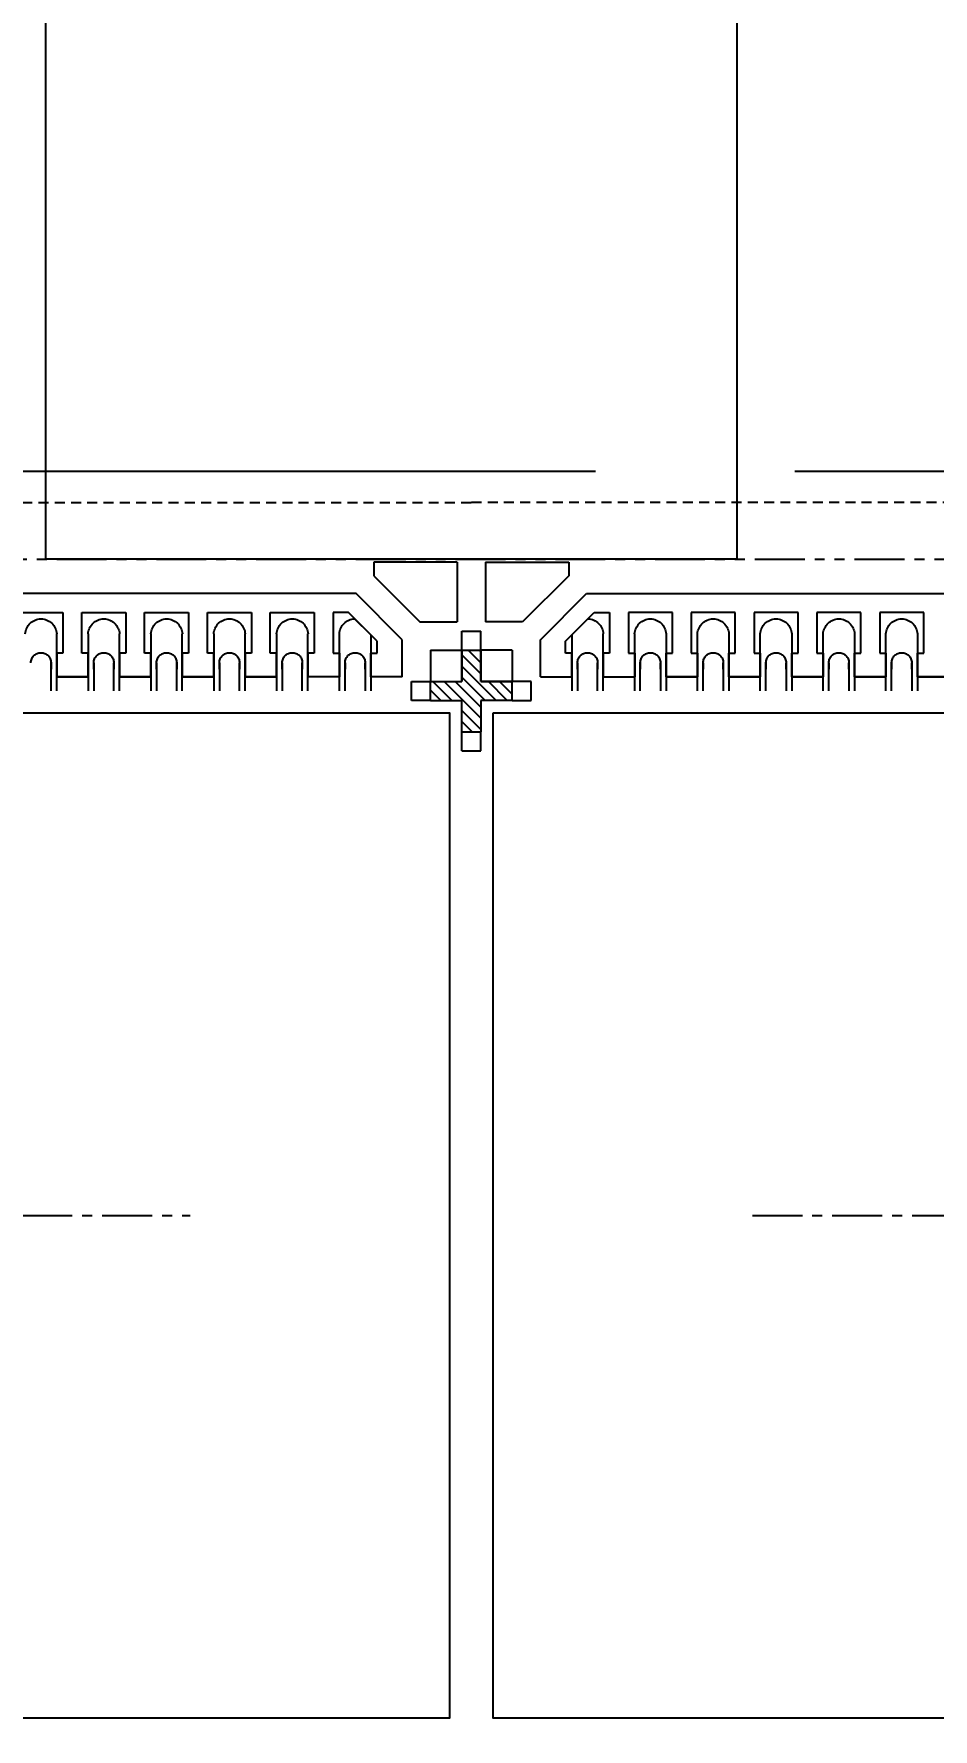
# Model space of a CAD drawing. Extents: x 91 to 778, y 180 to 503.
# Drawn here: x 505.77 to 520.08, y 402.69 to 429.68 of the extents above; entities that cross this region are included whole.
import ezdxf

# ---------------------------------------------------------------- set-up
doc = ezdxf.new("R2010")
doc.units = 0
doc.header["$LTSCALE"] = 12.7
doc.header["$MEASUREMENT"] = 0
doc.header["$PDMODE"] = 2
for name, pattern in [('CENTER', [2, 1.25, -0.25, 0.25, -0.25]), ('HIDDEN', [0.375, 0.25, -0.125]), ('PHANTOM', [2.5, 1.25, -0.25, 0.25, -0.25, 0.25, -0.25])]:
    doc.linetypes.add(name, pattern=pattern)
doc.layers.get('0').update_dxf_attribs({"linetype": 'CONTINUOUS'})
doc.layers.get('DEFPOINTS').update_dxf_attribs({"linetype": 'CONTINUOUS'})
for name, color, linetype in [('SH-01_CENTER', 2, 'CENTER'), ('SH-01_DIM', 4, 'CONTINUOUS'), ('SH-01_HATCH', 10, 'CONTINUOUS'), ('SH-01_HIDDEN', 6, 'HIDDEN'), ('SH-01_MISC', 5, 'CONTINUOUS'), ('SH-01_OBJECT', 7, 'CONTINUOUS'), ('SH-01_PHANTOM', 1, 'PHANTOM')]:
    doc.layers.add(name, color=color, linetype=linetype)
doc.styles.get("Standard").update_dxf_attribs({"font": 'simplex.shx', "width": 0.82})
doc.dimstyles.get("Standard").update_dxf_attribs({"dimtxt": 0.18, "dimasz": 0.18, "dimexe": 0.18, "dimexo": 0.0625, "dimgap": 0.09, "dimtad": 0, "dimtih": 1, "dimtoh": 1, "dimdec": 4, "dimzin": 0, "dimdsep": 46, "dimtxsty": 'STANDARD', "dimcen": 0.09, "dimadec": 0, "dimazin": 0, "dimtfac": 1, "dimtdec": 4, "dimtofl": 0, "dimtmove": 0, "dimatfit": 3, "dimfxl": 1, "dimtolj": 1, "dimtzin": 0, "dimarcsym": 0})

# ---------------------------------------------------------------- blocks, each defined once
blk = doc.blocks.new('*D35')
at = {"layer": 'DEFPOINTS', "color": 0, "ltscale": 0.05, "transparency": 16777216}
for p in [(715.07, 451.083), (721.681, 428.177), (437.581, 335.717)]:
    blk.add_point(p, dxfattribs=at)
at = {"layer": 'SH-01_DIM', "ltscale": 0.05, "transparency": 16777216}
for p, q in [((715.07, 444.733), (715.07, 451.083)), ((721.681, 438.383), (715.07, 444.733)), ((721.681, 430.717), (721.681, 438.383))]:
    blk.add_line(p, q, dxfattribs=at)
at = {"layer": 'SH-01_DIM', "ltscale": 0.05, "transparency": 16777216, "insert": (715.07, 456.067), "char_height": 1.524, "attachment_point": 5, "rotation": 90}
blk.add_mtext('\\A1; 142.0500', dxfattribs=at)
blk = doc.blocks.new('_Open30')
at = {"color": 0, "lineweight": -2}
for p, q in [((-1, 0.2679), (0, 0)), ((0, 0), (-1, -0.2679)), ((0, 0), (-1, 0))]:
    blk.add_line(p, q, dxfattribs=at)
blk = doc.blocks.new('*D37')
at = {"layer": 'DEFPOINTS', "color": 0, "ltscale": 0.05, "transparency": 16777216}
for p in [(733.081, 428.177), (749.4, 426.634), (437.581, 335.717)]:
    blk.add_point(p, dxfattribs=at)
at = {"layer": 'SH-01_DIM', "ltscale": 0.05, "transparency": 16777216}
for p, q in [((735.621, 428.177), (739.431, 428.177)), ((739.431, 428.177), (743.05, 426.634)), ((743.05, 426.634), (749.4, 426.634))]:
    blk.add_line(p, q, dxfattribs=at)
at = {"layer": 'SH-01_DIM', "ltscale": 0.05, "transparency": 16777216, "insert": (753.909, 426.634), "char_height": 1.524, "attachment_point": 5}
blk.add_mtext('\\A1; 46.2300', dxfattribs=at)
blk = doc.blocks.new('*D38')
at = {"layer": 'DEFPOINTS', "color": 0, "ltscale": 0.05, "transparency": 16777216}
for p in [(743.418, 450.209), (733.081, 428.177), (437.581, 335.717)]:
    blk.add_point(p, dxfattribs=at)
at = {"layer": 'SH-01_DIM', "ltscale": 0.05, "transparency": 16777216}
for p, q in [((743.418, 443.859), (743.418, 450.209)), ((733.081, 437.509), (743.418, 443.859)), ((733.081, 430.717), (733.081, 437.509))]:
    blk.add_line(p, q, dxfattribs=at)
at = {"layer": 'SH-01_DIM', "ltscale": 0.05, "transparency": 16777216, "insert": (743.418, 455.194), "char_height": 1.524, "attachment_point": 5, "rotation": 90}
blk.add_mtext('\\A1; 147.7500', dxfattribs=at)
blk = doc.blocks.new('*D63')
at = {"layer": 'DEFPOINTS', "color": 0, "ltscale": 0.05, "transparency": 16777216}
for p in [(754.597, 450.209), (737.581, 429.717), (437.581, 335.717)]:
    blk.add_point(p, dxfattribs=at)
at = {"layer": 'SH-01_DIM', "ltscale": 0.05, "transparency": 16777216}
for p, q in [((754.597, 443.859), (754.597, 450.209)), ((737.581, 437.509), (754.597, 443.859)), ((737.581, 432.257), (737.581, 437.509))]:
    blk.add_line(p, q, dxfattribs=at)
at = {"layer": 'SH-01_DIM', "ltscale": 0.05, "transparency": 16777216, "insert": (754.597, 459.154), "char_height": 1.524, "attachment_point": 5, "rotation": 90}
blk.add_mtext('\\A1; 150.000±0.0760', dxfattribs=at)
blk = doc.blocks.new('*U10')
at = {"layer": 'SH-01_CENTER', "ltscale": 0.05}
for p, q in [((0, -3.875), (0, 3.875)), ((-3.875, 0), (3.875, 0))]:
    blk.add_line(p, q, dxfattribs=at)
at = {"layer": 'SH-01_MISC', "ltscale": 0.05}
blk.add_lwpolyline([(-8, 8), (8, 8), (8, -8), (-8, -8)], close=True, dxfattribs=at)
blk = doc.blocks.new('*U11')
at = {"color": 0, "linetype": 'ByBlock', "lineweight": -2, "transparency": 16777216}
for p in [(150.3, 150.3), (167, 150.3)]:
    blk.add_blockref('*U10', p, dxfattribs=at)
blk = doc.blocks.new('A$C1BE279AF')
at = {"layer": 'SH-01_HATCH', "ltscale": 0.05}
h = blk.add_hatch(dxfattribs=at)
h.set_pattern_fill('ANSI31', color=10)
h.set_pattern_definition([(45, (2.30032, -1.11), (-0.0883883, 0.0883883), [])])
h.paths.add_polyline_path([(1.69, 1.19), (1.19, 1.19), (1.19, 1.69), (0.89, 1.69), (0.89, 1.19), (0.39, 1.19), (0.39, 0.89), (0.89, 0.89), (0.89, 0.39), (1.19, 0.39), (1.19, 0.89), (1.69, 0.89)])
at = {"layer": 'SH-01_HIDDEN'}
for p, q in [((0.89, 1.99), (1.19, 1.99)), ((0.89, 1.99), (0.89, 1.69)), ((1.19, 1.99), (1.19, 1.69)), ((0.09, 1.19), (0.09, 0.89)), ((0.39, 1.19), (0.09, 1.19)), ((1.69, 1.19), (1.99, 1.19)), ((1.99, 1.19), (1.99, 0.89)), ((0.09, 0.89), (0.39, 0.89)), ((1.99, 0.89), (1.69, 0.89)), ((0.89, 0.39), (0.89, 0.09)), ((1.19, 0.39), (1.19, 0.09)), ((0.89, 0.09), (1.19, 0.09))]:
    blk.add_line(p, q, dxfattribs=at)
at = {"layer": 'SH-01_OBJECT'}
for p, q in [((0.89, 1.69), (1.19, 1.69)), ((0.89, 1.69), (0.89, 1.19)), ((1.19, 1.19), (1.19, 1.69)), ((0.39, 1.19), (0.39, 0.89)), ((0.39, 1.19), (0.89, 1.19)), ((1.69, 1.19), (1.19, 1.19)), ((1.69, 1.19), (1.69, 0.89)), ((0.39, 0.89), (0.89, 0.89)), ((0.89, 0.39), (0.89, 0.89)), ((0.89, 0.89), (0.89, 0.89)), ((1.69, 0.89), (1.19, 0.89)), ((1.19, 0.89), (1.19, 0.89)), ((1.19, 0.89), (1.19, 0.39)), ((0.89, 0.39), (1.19, 0.39))]:
    blk.add_line(p, q, dxfattribs=at)
blk = doc.blocks.new('A$C6EB0439C')
at = {"layer": 'SH-01_HIDDEN'}
for p, q in [((9.86, 3), (9.86, 2.55)), ((9.95, 3), (9.95, 2.09)), ((10.45, 2.09), (10.45, 3)), ((10.54, 2.55), (10.54, 3)), ((10.86, 3), (10.86, 2.55)), ((10.95, 3), (10.95, 2.09)), ((11.45, 2.09), (11.45, 3)), ((11.54, 2.55), (11.54, 3)), ((11.86, 3), (11.86, 2.55)), ((11.95, 3), (11.95, 2.09)), ((12.45, 2.09), (12.45, 3)), ((12.54, 2.55), (12.54, 3)), ((12.86, 3), (12.86, 2.55)), ((12.95, 3), (12.95, 2.09)), ((13.45, 2.09), (13.45, 3)), ((13.54, 2.55), (13.54, 3)), ((13.86, 3), (13.86, 2.55)), ((13.95, 3), (13.95, 2.09)), ((14.45, 3), (14.45, 2.09)), ((14.54, 3), (14.54, 2.55)), ((14.86, 2.55), (14.86, 3)), ((14.95, 2.107), (14.95, 3)), ((18.15, 2.107), (18.15, 3)), ((18.24, 2.55), (18.24, 3)), ((18.56, 3), (18.56, 2.55)), ((18.65, 3), (18.65, 2.09)), ((19.15, 3), (19.15, 2.09)), ((19.24, 3), (19.24, 2.55)), ((19.56, 2.55), (19.56, 3)), ((19.65, 2.09), (19.65, 3)), ((20.15, 3), (20.15, 2.09)), ((20.24, 3), (20.24, 2.55)), ((20.56, 2.55), (20.56, 3)), ((20.65, 2.09), (20.65, 3)), ((21.15, 3), (21.15, 2.09)), ((21.24, 3), (21.24, 2.55)), ((21.56, 2.55), (21.56, 3)), ((21.65, 2.09), (21.65, 3)), ((22.15, 3), (22.15, 2.09)), ((22.24, 3), (22.24, 2.55)), ((22.56, 2.55), (22.56, 3)), ((22.65, 2.09), (22.65, 3)), ((23.15, 3), (23.15, 2.09)), ((23.24, 3), (23.24, 2.55)), ((23.56, 2.55), (23.56, 3)), ((23.65, 2.09), (23.65, 3)), ((9.86, 2.55), (9.86, 2.65)), ((9.95, 2.65), (9.95, 2.09)), ((10.45, 2.09), (10.45, 2.65)), ((10.54, 2.65), (10.54, 2.55)), ((10.86, 2.55), (10.86, 2.65)), ((10.95, 2.65), (10.95, 2.09)), ((11.45, 2.09), (11.45, 2.65)), ((11.54, 2.65), (11.54, 2.55)), ((11.86, 2.55), (11.86, 2.65)), ((11.95, 2.65), (11.95, 2.09)), ((12.45, 2.09), (12.45, 2.65)), ((12.54, 2.65), (12.54, 2.55)), ((12.86, 2.55), (12.86, 2.65)), ((12.95, 2.65), (12.95, 2.09)), ((13.45, 2.09), (13.45, 2.65)), ((13.54, 2.65), (13.54, 2.55)), ((13.86, 2.55), (13.86, 2.65)), ((13.95, 2.65), (13.95, 2.09)), ((14.45, 2.65), (14.45, 2.09)), ((14.54, 2.55), (14.54, 2.65)), ((14.86, 2.65), (14.86, 2.55)), ((14.95, 2.107), (14.95, 2.65)), ((18.15, 2.107), (18.15, 2.65)), ((18.24, 2.65), (18.24, 2.55)), ((18.56, 2.55), (18.56, 2.65)), ((18.65, 2.65), (18.65, 2.09)), ((19.15, 2.65), (19.15, 2.09)), ((19.24, 2.55), (19.24, 2.65)), ((19.56, 2.65), (19.56, 2.55)), ((19.65, 2.09), (19.65, 2.65)), ((20.15, 2.65), (20.15, 2.09)), ((20.24, 2.55), (20.24, 2.65)), ((20.56, 2.65), (20.56, 2.55)), ((20.65, 2.09), (20.65, 2.65)), ((21.15, 2.65), (21.15, 2.09)), ((21.24, 2.55), (21.24, 2.65)), ((21.56, 2.65), (21.56, 2.55)), ((21.65, 2.09), (21.65, 2.65)), ((22.15, 2.65), (22.15, 2.09)), ((22.24, 2.55), (22.24, 2.65)), ((22.56, 2.65), (22.56, 2.55)), ((22.65, 2.09), (22.65, 2.65)), ((23.15, 2.65), (23.15, 2.09)), ((23.24, 2.55), (23.24, 2.65)), ((23.56, 2.65), (23.56, 2.55)), ((23.65, 2.09), (23.65, 2.65)), ((14.693, 1.85), (14.94, 2.097)), ((18.407, 1.85), (18.16, 2.097))]:
    blk.add_line(p, q, dxfattribs=at)
at = {"layer": 'SH-01_HIDDEN', "ltscale": 0.05}
for p in [(7.85, 0), (25.25, 0)]:
    blk.add_line(p, (16.55, 0), dxfattribs=at)
at = {"layer": 'SH-01_HIDDEN'}
for centre, radius, start, end in [((9.7, 2.55), 0.16, 180, 0), ((10.7, 2.55), 0.16, 180, 0), ((11.7, 2.55), 0.16, 180, 0), ((12.7, 2.55), 0.16, 180, 0), ((13.7, 2.55), 0.16, 180, 0), ((14.7, 2.55), 0.16, 180, 0), ((18.4, 2.55), 0.16, 180, 0), ((19.4, 2.55), 0.16, 180, 0), ((20.4, 2.55), 0.16, 180, 0), ((21.4, 2.55), 0.16, 180, 0), ((22.4, 2.55), 0.16, 180, 0), ((23.4, 2.55), 0.16, 180, 0), ((9.707, 2.108), 0.258, 183.9895, 268.3485), ((9.693, 2.108), 0.258, 271.6517, 356.0098), ((10.707, 2.108), 0.258, 183.9895, 268.3485), ((10.693, 2.108), 0.258, 271.6517, 356.0098), ((11.707, 2.108), 0.258, 183.9895, 268.3485), ((11.693, 2.108), 0.258, 271.6517, 356.0098), ((12.707, 2.108), 0.258, 183.9895, 268.3485), ((12.693, 2.108), 0.258, 271.6517, 356.0098), ((13.707, 2.108), 0.258, 183.9895, 268.3485), ((13.693, 2.108), 0.258, 271.6517, 356.0098), ((14.708, 2.108), 0.259, 184.0841, 266.6512), ((18.392, 2.108), 0.259, 273.3488, 355.9159), ((19.407, 2.108), 0.258, 183.9902, 268.3483), ((19.393, 2.108), 0.258, 271.6515, 356.0105), ((20.407, 2.108), 0.258, 183.9902, 268.3483), ((20.393, 2.108), 0.258, 271.6515, 356.0105), ((21.407, 2.108), 0.258, 183.9902, 268.3483), ((21.393, 2.108), 0.258, 271.6515, 356.0105), ((22.407, 2.108), 0.258, 183.9902, 268.3483), ((22.393, 2.108), 0.258, 271.6515, 356.0105), ((23.407, 2.108), 0.258, 183.9902, 268.3483), ((23.393, 2.108), 0.258, 271.6515, 356.0105)]:
    blk.add_arc(centre, radius, start, end, dxfattribs=at)
at = {"layer": 'SH-01_OBJECT'}
for p, q in [((9.95, 2.4), (9.95, 2.775)), ((10.45, 2.775), (10.45, 2.4)), ((10.95, 2.4), (10.95, 2.775)), ((11.45, 2.775), (11.45, 2.4)), ((11.95, 2.4), (11.95, 2.775)), ((12.45, 2.775), (12.45, 2.4)), ((12.95, 2.4), (12.95, 2.775)), ((13.45, 2.775), (13.45, 2.4)), ((13.95, 2.4), (13.95, 2.775)), ((14.45, 2.4), (14.45, 2.775)), ((14.95, 2.775), (14.95, 2.4)), ((15.45, 2.775), (15.45, 2.183)), ((17.65, 2.775), (17.65, 2.183)), ((18.15, 2.775), (18.15, 2.4)), ((18.65, 2.4), (18.65, 2.775)), ((19.15, 2.4), (19.15, 2.775)), ((19.65, 2.775), (19.65, 2.4)), ((20.15, 2.4), (20.15, 2.775)), ((20.65, 2.775), (20.65, 2.4)), ((21.15, 2.4), (21.15, 2.775)), ((21.65, 2.775), (21.65, 2.4)), ((22.15, 2.4), (22.15, 2.775)), ((22.65, 2.775), (22.65, 2.4)), ((23.15, 2.4), (23.15, 2.775)), ((23.65, 2.775), (23.65, 2.4)), ((10.05, 2.4), (9.95, 2.4)), ((10.05, 1.75), (10.05, 2.4)), ((10.45, 2.4), (10.35, 2.4)), ((10.35, 2.4), (10.35, 1.75)), ((11.05, 2.4), (10.95, 2.4)), ((11.05, 1.75), (11.05, 2.4)), ((11.45, 2.4), (11.35, 2.4)), ((11.35, 2.4), (11.35, 1.75)), ((12.05, 2.4), (11.95, 2.4)), ((12.05, 1.75), (12.05, 2.4)), ((12.45, 2.4), (12.35, 2.4)), ((12.35, 2.4), (12.35, 1.75)), ((13.05, 2.4), (12.95, 2.4)), ((13.05, 1.75), (13.05, 2.4)), ((13.45, 2.4), (13.35, 2.4)), ((13.35, 2.4), (13.35, 1.75)), ((14.05, 2.4), (13.95, 2.4)), ((14.05, 1.75), (14.05, 2.4)), ((14.35, 2.4), (14.45, 2.4)), ((14.35, 1.75), (14.35, 2.4)), ((15.05, 2.207), (14.593, 1.75)), ((15.45, 2.183), (14.717, 1.45)), ((14.95, 2.4), (15.05, 2.4)), ((15.05, 2.4), (15.05, 2.207)), ((17.65, 2.183), (18.383, 1.45)), ((18.15, 2.4), (18.05, 2.4)), ((18.05, 2.4), (18.05, 2.207)), ((18.05, 2.207), (18.507, 1.75)), ((18.75, 2.4), (18.65, 2.4)), ((18.75, 1.75), (18.75, 2.4)), ((19.05, 2.4), (19.15, 2.4)), ((19.05, 1.75), (19.05, 2.4)), ((19.65, 2.4), (19.75, 2.4)), ((19.75, 2.4), (19.75, 1.75)), ((20.05, 2.4), (20.15, 2.4)), ((20.05, 1.75), (20.05, 2.4)), ((20.65, 2.4), (20.75, 2.4)), ((20.75, 2.4), (20.75, 1.75)), ((21.05, 2.4), (21.15, 2.4)), ((21.05, 1.75), (21.05, 2.4)), ((21.65, 2.4), (21.75, 2.4)), ((21.75, 2.4), (21.75, 1.75)), ((22.05, 2.4), (22.15, 2.4)), ((22.05, 1.75), (22.05, 2.4)), ((22.65, 2.4), (22.75, 2.4)), ((22.75, 2.4), (22.75, 1.75)), ((23.05, 2.4), (23.15, 2.4)), ((23.05, 1.75), (23.05, 2.4)), ((23.65, 2.4), (23.75, 2.4)), ((23.75, 2.4), (23.75, 1.75)), ((15, 1.167), (15.733, 1.9)), ((15.733, 1.9), (16.325, 1.9)), ((17.367, 1.9), (16.775, 1.9)), ((18.1, 1.167), (17.367, 1.9)), ((9.35, 1.75), (10.05, 1.75)), ((10.35, 1.75), (11.05, 1.75)), ((11.35, 1.75), (12.05, 1.75)), ((12.35, 1.75), (13.05, 1.75)), ((13.35, 1.75), (14.05, 1.75)), ((14.593, 1.75), (14.35, 1.75)), ((18.507, 1.75), (18.75, 1.75)), ((19.75, 1.75), (19.05, 1.75)), ((20.75, 1.75), (20.05, 1.75)), ((21.75, 1.75), (21.05, 1.75)), ((22.75, 1.75), (22.05, 1.75)), ((23.75, 1.75), (23.05, 1.75)), ((14.717, 1.45), (1.683, 1.45)), ((18.383, 1.45), (31.417, 1.45)), ((15, 0.95), (15, 1.167)), ((18.1, 0.95), (18.1, 1.167))]:
    blk.add_line(p, q, dxfattribs=at)
at = {"layer": 'SH-01_OBJECT', "ltscale": 0.05}
for p, q in [((10.45, 2.775), (9.95, 2.775)), ((9.95, 2.775), (10.45, 2.775)), ((11.45, 2.775), (10.95, 2.775)), ((10.95, 2.775), (11.45, 2.775)), ((12.45, 2.775), (11.95, 2.775)), ((11.95, 2.775), (12.45, 2.775)), ((13.45, 2.775), (12.95, 2.775)), ((12.95, 2.775), (13.45, 2.775)), ((14.45, 2.775), (13.95, 2.775)), ((14.45, 2.775), (13.95, 2.775)), ((15.45, 2.775), (14.95, 2.775)), ((15.9, 2.85), (16.4, 2.85)), ((16.4, 2.85), (16.4, 2.35)), ((16.7, 2.35), (16.7, 2.85)), ((16.7, 2.85), (17.2, 2.85)), ((17.65, 2.775), (18.15, 2.775)), ((18.65, 2.775), (19.15, 2.775)), ((18.65, 2.775), (19.15, 2.775)), ((19.65, 2.775), (20.15, 2.775)), ((20.15, 2.775), (19.65, 2.775)), ((20.65, 2.775), (21.15, 2.775)), ((21.15, 2.775), (20.65, 2.775)), ((21.65, 2.775), (22.15, 2.775)), ((22.15, 2.775), (21.65, 2.775)), ((22.65, 2.775), (23.15, 2.775)), ((23.15, 2.775), (22.65, 2.775)), ((23.65, 2.775), (24.15, 2.775)), ((24.15, 2.775), (23.65, 2.775)), ((16.325, 1.44), (16.325, 1.9)), ((16.775, 1.44), (16.775, 1.9)), ((16.325, 0.95), (16.325, 1.44)), ((16.775, 0.95), (16.775, 1.44)), ((16.325, 0.95), (15, 0.95)), ((16.775, 0.95), (18.1, 0.95))]:
    blk.add_line(p, q, dxfattribs=at)
at = {"layer": 'SH-01_OBJECT', "linetype": 'Continuous'}
for p, q in [((15.9, 2.35), (15.9, 2.85)), ((17.2, 2.35), (17.2, 2.85)), ((15.9, 2.35), (16.4, 2.35)), ((17.2, 2.35), (16.7, 2.35))]:
    blk.add_line(p, q, dxfattribs=at)

msp = doc.modelspace()

# ---------------------------------------------------------------- linework, layer by layer
at = {"layer": 'SH-01_PHANTOM'}
msp.add_line((149.58073, 422.71745), (725.58073, 422.71745), dxfattribs=at)
msp.add_lwpolyline([(505.95573, 430.21745), (516.95573, 430.21745), (516.95573, 421.31745), (505.95573, 421.31745)], close=True, dxfattribs=at)
msp.add_lwpolyline([(505.95573, 430.21745), (516.95573, 430.21745), (516.95573, 421.31745), (505.95573, 421.31745)], close=True, dxfattribs=at)
at = {"layer": 'SH-01_PHANTOM', "ltscale": 0.05}
msp.add_lwpolyline([(341.03073, 421.31745), (534.13073, 421.31745), (534.13073, 250.11745), (341.03073, 250.11745)], close=True, dxfattribs=at)

# ---------------------------------------------------------------- block references
at = {"ltscale": 0.05, "xscale": -1, "rotation": 180}
msp.add_blockref('A$C6EB0439C', (496.18073, 422.21754), dxfattribs=at)
msp.add_blockref('*U11', (354.08073, 260.56745))
at = {"layer": 'SH-01_OBJECT', "ltscale": 0.05, "xscale": -1, "rotation": 180, "row_count": 1, "column_count": 12, "row_spacing": 0, "column_spacing": -16.7}
msp.add_blockref('A$C1BE279AF', (344.69073, 420.25754), dxfattribs=at)

# ---------------------------------------------------------------- dimensions: what is measured, and where the dimension line sits
at = {"layer": 'SH-01_DIM', "ltscale": 0.05}
for feature_location, offset, dtype, override, picture, middle in [((737.58073, 429.71745), (17.01634, 20.49165), 1, {"dimscale": 25.4, "dimtxt": 0.06, "dimasz": 0.125, "dimexe": 0.1, "dimexo": 0.1, "dimgap": 0.03, "dimtih": 0, "dimtoh": 0, "dimdec": 3, "dimlfac": 0.5, "dimzin": 1, "dimpost": ' <>\\X', "dimblk": 'Open30', "dimcen": -0.09, "dimclrd": 256, "dimclre": 256, "dimclrt": 256, "dimazin": 1, "dimtol": 1, "dimtp": 0.076, "dimtm": 0.076, "dimtofl": 1, "dimldrblk": 'Open30', "dimlwd": -1, "dimlwe": -1}, '*D63', (754.59707, 459.15352)), ((721.68073, 428.17745), (-6.61044, 22.9051), 1, {"dimscale": 25.4, "dimtxt": 0.06, "dimasz": 0.125, "dimexe": 0.1, "dimexo": 0.1, "dimgap": 0.01, "dimtih": 0, "dimtoh": 0, "dimlfac": 0.5, "dimzin": 1, "dimpost": ' <>\\X', "dimblk": 'Open30', "dimcen": -0.09, "dimclrd": 256, "dimclre": 256, "dimclrt": 256, "dimazin": 1, "dimtp": 0.03, "dimtm": 0.03, "dimtofl": 1, "dimldrblk": 'Open30', "dimlwd": -1, "dimlwe": -1}, '*D35', (715.07029, 456.06748)), ((733.08073, 428.17745), (10.33773, 22.03165), 1, {"dimscale": 25.4, "dimtxt": 0.06, "dimasz": 0.125, "dimexe": 0.1, "dimexo": 0.1, "dimgap": 0.01, "dimtih": 0, "dimtoh": 0, "dimlfac": 0.5, "dimzin": 1, "dimpost": ' <>\\X', "dimblk": 'Open30', "dimcen": -0.09, "dimclrd": 256, "dimclre": 256, "dimclrt": 256, "dimazin": 1, "dimtp": 0.03, "dimtm": 0.03, "dimtofl": 1, "dimldrblk": 'Open30', "dimlwd": -1, "dimlwe": -1}, '*D38', (743.41845, 455.19402)), ((733.08073, 428.17745), (16.31919, -1.54339), 0, {"dimscale": 25.4, "dimtxt": 0.06, "dimasz": 0.125, "dimexe": 0.1, "dimexo": 0.1, "dimgap": 0.01, "dimtih": 0, "dimtoh": 0, "dimlfac": 0.5, "dimzin": 1, "dimpost": ' <>\\X', "dimblk": 'Open30', "dimcen": -0.09, "dimclrd": 256, "dimclre": 256, "dimclrt": 256, "dimazin": 1, "dimtp": 0.03, "dimtm": 0.03, "dimtofl": 1, "dimldrblk": 'Open30', "dimlwd": -1, "dimlwe": -1}, '*D37', (753.90878, 426.63405))]:
    dim = msp.add_ordinate_dim(feature_location=feature_location, offset=offset, dtype=dtype, origin=(437.58073, 335.71745), dimstyle='STANDARD', override=override, dxfattribs=at)
    dim.commit()
    dim.dimension.update_dxf_attribs({"geometry": picture, "text_midpoint": middle})

doc.saveas('drawing.dxf')
